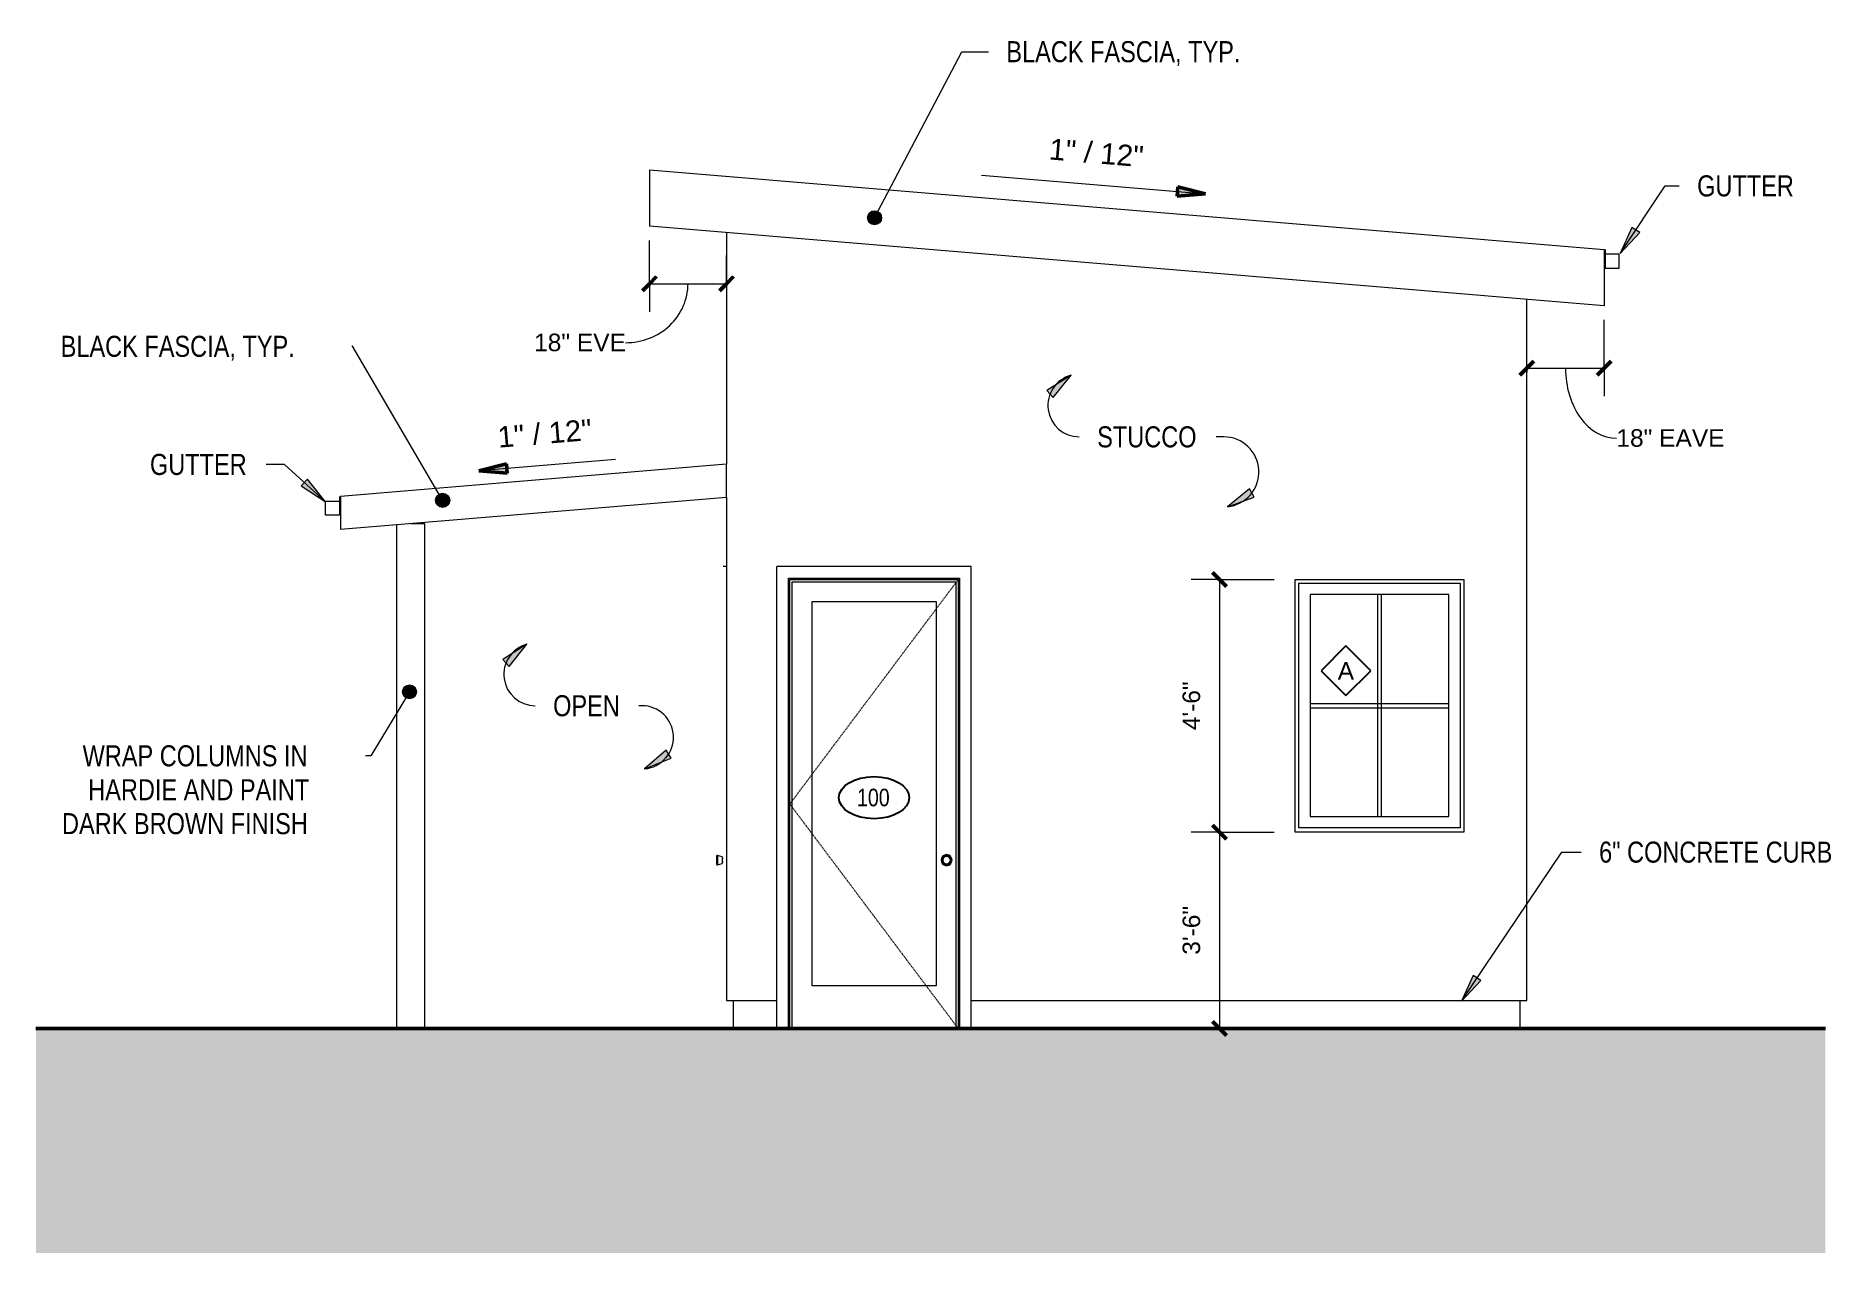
# Model space of a CAD drawing. Header units: inches. Extents: x 570 to 954, y -48 to 212.
import ezdxf

# ---------------------------------------------------------------- set-up
doc = ezdxf.new("R2010")
doc.units = ezdxf.units.IN
doc.header["$MEASUREMENT"] = 0
doc.linetypes.add('Dash 1_16_', pattern=[0.125, 0.0625, -0.0625])
for name, color, linetype, lineweight in [('A-ANNO-DIMS', 211, 'Continuous', 13), ('A-ANNO-DIMS-48', 211, 'Continuous', 13), ('A-COLS', 52, 'Continuous', 13), ('A-DETL', 90, 'Continuous', 13), ('A-DETL-GENF', 92, 'Continuous', 18), ('A-DOOR', 31, 'Continuous', 18), ('A-DOOR-FRAM', 31, 'Continuous', 13), ('A-DOOR-IDEN', 31, 'Continuous', 25), ('A-FLOR', 192, 'Continuous', 18), ('A-GENM', 13, 'Continuous', 13), ('A-GLAZ', 151, 'Continuous', 18), ('A-GLAZ-IDEN', 152, 'Continuous', 25), ('A-ROOF', 132, 'Continuous', 18), ('A-WALL', 113, 'Continuous', 18), ('G-ANNO-DIMS', 111, 'Continuous', 13), ('G-ANNO-TEXT', 231, 'Continuous', 13)]:
    doc.layers.add(name, color=color, linetype=linetype, lineweight=lineweight)
doc.styles.add('Arial', font='arial.ttf', dxfattribs={"width": 0.8, "height": 3.75})
doc.styles.add('Arial_1', font='arial.ttf', dxfattribs={"height": 3.75})
doc.styles.add('Arial_2', font='arial.ttf', dxfattribs={"width": 0.8, "height": 4.5})
doc.styles.add('Arial_3', font='arial.ttf', dxfattribs={"height": 4.5})
doc.dimstyles.new('Linear_w__Centerline', dxfattribs={"dimscale": 12, "dimtxt": 3.825973, "dimasz": 0.25, "dimexe": 0.5, "dimexo": 0.25, "dimgap": 0.25, "dimtad": 1, "dimdec": 4, "dimrnd": 0.0625, "dimzin": 3, "dimdsep": 46, "dimlunit": 4, "dimtxsty": 'Arial_1', "dimblk1": 'OBLIQUE', "dimblk2": 'OBLIQUE', "dimsah": 1, "dimcen": 0.09, "dimazin": 0, "dimtfac": 1, "dimtdec": 4, "dimtix": 1, "dimtmove": 0, "dimatfit": 3, "dimfxl": 1, "dimtvp": 1, "dimfrac": 2, "dimtolj": 1, "dimtzin": 0, "dimarcsym": 2})
doc.dimstyles.new('Linear_w__Centerline_1', dxfattribs={"dimscale": 12, "dimtxt": 3.825973, "dimasz": 0.25, "dimexe": 0.5, "dimexo": 0.25, "dimgap": 0.25, "dimtad": 1, "dimdec": 4, "dimrnd": 0.0625, "dimzin": 3, "dimdsep": 46, "dimlunit": 4, "dimtxsty": 'Arial_1', "dimblk1": 'OBLIQUE', "dimblk2": 'OBLIQUE', "dimsah": 1, "dimcen": 0.09, "dimazin": 0, "dimtfac": 1, "dimtdec": 4, "dimtix": 1, "dimtmove": 1, "dimatfit": 3, "dimfxl": 1, "dimtvp": 1, "dimfrac": 2, "dimtolj": 1, "dimtzin": 0, "dimarcsym": 2})

# ---------------------------------------------------------------- blocks, each defined once
blk = doc.blocks.new('Full view door - 36_ x 96_-797312-SOUTH')
at = {"layer": 'A-DOOR', "lineweight": 13}
for p, q in [((717.75, 98.75), (717, 98.75)), ((715.66, 36.98), (715.59, 36.81)), ((715.59, 36.81), (715.59, 36)), ((715.59, 36), (715.59, 35.19)), ((715.59, 35.19), (715.66, 35.02)), ((715.8, 36.98), (715.66, 36.98)), ((715.66, 36.98), (715.66, 36)), ((715.66, 36), (715.66, 35.02)), ((715.66, 35.02), (715.8, 35.02)), ((716.77, 36.73), (715.8, 36.98)), ((715.8, 36.98), (715.8, 36)), ((715.8, 36), (715.8, 35.02)), ((715.8, 35.02), (716.77, 35.27)), ((716.77, 36.73), (716.77, 36)), ((717, 36.39), (716.77, 36.39)), ((716.77, 36), (716.77, 35.27)), ((716.77, 35.61), (717, 35.61))]:
    blk.add_line(p, q, dxfattribs=at)
blk = doc.blocks.new('Full view door - 36_ x 96_-728582-SOUTH')
at = {"layer": 'A-DOOR', "lineweight": 13}
for p, q in [((770, 98.75), (728.5, 98.75)), ((728.5, 0), (728.5, 98.75)), ((731, 0), (731, 96.25)), ((731, 96.25), (767.5, 96.25)), ((767.5, 96.25), (767.5, 0)), ((770, 0), (770, 98.75)), ((736, 9.13), (736, 91.31)), ((736, 91.31), (762.5, 91.31)), ((762.5, 91.31), (762.5, 9.13)), ((762.5, 9.13), (736, 9.13))]:
    blk.add_line(p, q, dxfattribs=at)
at = {"layer": 'A-DOOR', "linetype": 'Dash 1_16_', "lineweight": 13}
for p, q in [((767.25, 96), (731.25, 48)), ((731.25, 48), (767.25, 0))]:
    blk.add_line(p, q, dxfattribs=at)
at = {"layer": 'A-DOOR', "lineweight": 13}
for radius, start, end in [(1.18, 360, 180), (1.18, 180, 360), (0.984, 0, 180), (0.984, 180, 360), (0.806, 0, 180), (0.806, 180, 0)]:
    blk.add_arc((764.75, 36), radius, start, end, dxfattribs=at)
at = {"layer": 'A-DOOR-FRAM'}
for p, q in [((731.25, 0), (731.25, 96)), ((731.25, 96), (767.25, 96)), ((767.25, 96), (767.25, 0)), ((731.75, 0), (731.75, 95.5)), ((731.75, 95.5), (766.75, 95.5)), ((766.75, 95.5), (766.75, 0))]:
    blk.add_line(p, q, dxfattribs=at)
blk = doc.blocks.new('Window-Casement-JELD-WEN-Stationary-In_Sash-Premium-Vinyl - 36_ x 54_-793214-SOUTH')
at = {"layer": 'A-GENM'}
for p, q in [((856.82, 92.81), (856.82, 45.37)), ((857.69, 45.37), (857.69, 92.81)), ((872.07, 69.44), (842.44, 69.44)), ((842.44, 68.56), (872.07, 68.56))]:
    blk.add_line(p, q, dxfattribs=at)
at = {"layer": 'A-GLAZ', "lineweight": 13}
for p, q in [((839.25, 96), (875.25, 96)), ((839.25, 42), (839.25, 96)), ((875.25, 96), (875.25, 42)), ((840.01, 42.94), (840.01, 95.25)), ((840.01, 95.25), (874.5, 95.25)), ((842.44, 92.81), (842.44, 45.37)), ((872.07, 92.81), (842.44, 92.81)), ((872.07, 45.37), (872.07, 92.81)), ((874.5, 95.25), (874.5, 42.94)), ((874.5, 42.94), (840.01, 42.94)), ((842.44, 45.37), (872.07, 45.37)), ((875.25, 42), (839.25, 42))]:
    blk.add_line(p, q, dxfattribs=at)
blk = doc.blocks.new('Door Tag 5-64 inch - Door Tag 5-64 inch-593364-SOUTH')
at = {"layer": 'A-DOOR-IDEN'}
blk.add_ellipse((749.25, 49.37), major_axis=(7.5, 0), ratio=0.6, dxfattribs=at)
blk = doc.blocks.new('Window Tag 5-64 inch - Window Tag 5-64 inch-591583-SOUTH')
at = {"layer": 'A-GLAZ-IDEN'}
for p, q in [((850.08, 81.81), (844.77, 76.51)), ((855.38, 76.51), (850.08, 81.81)), ((844.77, 76.51), (850.08, 71.21)), ((850.08, 71.21), (855.38, 76.51))]:
    blk.add_line(p, q, dxfattribs=at)
blk = doc.blocks.new('DIMBLOCK1-SOUTH')
at = {"layer": 'A-ANNO-DIMS-48'}
for p, q in [((823.05, 96), (817.05, 96)), ((823.05, 96), (823.05, 42)), ((823.05, 96), (834.75, 96)), ((823.05, 42), (817.05, 42)), ((823.05, 42), (834.75, 42))]:
    blk.add_line(p, q, dxfattribs=at)
at = {"layer": 'A-ANNO-DIMS-48', "lineweight": 50}
for p, q in [((823.05, 96), (821.55, 97.5)), ((823.05, 96), (824.55, 94.5)), ((823.05, 42), (821.55, 43.5)), ((823.05, 42), (824.55, 40.5))]:
    blk.add_line(p, q, dxfattribs=at)
at = {"layer": 'A-ANNO-DIMS-48', "color": 0, "insert": (815.18, 63.79), "char_height": 3.75, "width": 12.5021, "attachment_point": 1, "rotation": 90, "line_spacing_factor": 0.941778, "style": 'Arial_1'}
blk.add_mtext('4\'-6"', dxfattribs=at)
blk = doc.blocks.new('_Oblique')
at = {"color": 0, "linetype": 'ByBlock', "lineweight": -2}
blk.add_line((-0.5, -0.5), (0.5, 0.5), dxfattribs=at)
blk = doc.blocks.new('DIMBLOCK2-SOUTH')
at = {"layer": 'A-ANNO-DIMS-48', "lineweight": 50}
for p, q in [((823.05, 42), (821.55, 43.5)), ((823.05, 42), (824.55, 40.5)), ((823.05, 0), (821.55, 1.5)), ((823.05, 0), (824.55, -1.5))]:
    blk.add_line(p, q, dxfattribs=at)
at = {"layer": 'A-ANNO-DIMS-48'}
for p, q in [((823.05, 42), (817.05, 42)), ((823.05, 42), (823.05, 0)), ((823.05, 42), (834.75, 42)), ((823.05, 0), (822.17, 0)), ((823.05, 0), (829.05, 0))]:
    blk.add_line(p, q, dxfattribs=at)
at = {"layer": 'A-ANNO-DIMS-48', "color": 0, "insert": (815.18, 15.79), "char_height": 3.75, "width": 12.5021, "attachment_point": 1, "rotation": 90, "line_spacing_factor": 0.941778, "style": 'Arial_1'}
blk.add_mtext('3\'-6"', dxfattribs=at)
blk = doc.blocks.new('DIMBLOCK3-SOUTH')
at = {"layer": 'A-ANNO-DIMS-48'}
for p, q in [((905.25, 141.16), (905.25, 151.5)), ((888.75, 141.16), (888.75, 147.16)), ((888.75, 141.16), (905.25, 141.16)), ((888.75, 141.16), (888.75, 140.29)), ((905.25, 141.16), (905.25, 135.16))]:
    blk.add_line(p, q, dxfattribs=at)
at = {"layer": 'A-ANNO-DIMS-48', "lineweight": 50}
for p, q in [((888.75, 141.16), (890.25, 142.66)), ((905.25, 141.16), (906.75, 142.66)), ((888.75, 141.16), (887.25, 139.66)), ((905.25, 141.16), (903.75, 139.66))]:
    blk.add_line(p, q, dxfattribs=at)
at = {"layer": 'A-ANNO-DIMS-48'}
blk.add_ellipse((907.88, 141.16), major_axis=(0, 14.97), ratio=0.726641, start_param=1.570796, end_param=3.141593, dxfattribs=at)
at = {"layer": 'A-ANNO-DIMS-48', "color": 0, "insert": (907.88, 128.13), "char_height": 3.75, "width": 27.6176, "attachment_point": 1, "line_spacing_factor": 0.941778, "style": 'Arial_1'}
blk.add_mtext('18" EAVE', dxfattribs=at)
blk = doc.blocks.new('DIMBLOCK4-SOUTH')
at = {"layer": 'A-ANNO-DIMS-48'}
for p, q in [((701.25, 159.24), (701.25, 168.5)), ((717.75, 159.24), (717.75, 165.24)), ((701.25, 159.24), (717.75, 159.24)), ((701.25, 159.24), (701.25, 153.24)), ((717.75, 159.24), (717.75, 158.37))]:
    blk.add_line(p, q, dxfattribs=at)
at = {"layer": 'A-ANNO-DIMS-48', "lineweight": 50}
for p, q in [((701.25, 159.24), (699.75, 157.74)), ((701.25, 159.24), (702.75, 160.74)), ((717.75, 159.24), (716.25, 157.74)), ((717.75, 159.24), (719.25, 160.74))]:
    blk.add_line(p, q, dxfattribs=at)
at = {"layer": 'A-ANNO-DIMS-48'}
blk.add_ellipse((696.15, 159.24), major_axis=(-13.35, 0), ratio=0.945375, start_param=1.570796, end_param=3.141593, dxfattribs=at)
at = {"layer": 'A-ANNO-DIMS-48', "color": 0, "insert": (676.61, 148.55), "char_height": 3.75, "width": 23.4503, "attachment_point": 1, "line_spacing_factor": 0.941778, "style": 'Arial_1'}
blk.add_mtext('18" EVE', dxfattribs=at)

msp = doc.modelspace()

# ---------------------------------------------------------------- hatches: boundary and pattern name
at = {"layer": 'A-DETL-GENF', "lineweight": 13}
h = msp.add_hatch(dxfattribs=at)
h.set_pattern_fill('FP_1', color=9, style=0, pattern_type=2)
h.set_pattern_definition([(45, (1220.778, 0), (0, 8.48528), [5.424, -6.576]), (45, (1221.737, -0.959), (0, 8.48528), [5.424, -6.576]), (45, (1222.695, -1.918), (0, 8.48528), [5.424, -6.576]), (45, (1223.654, -2.877), (0, 8.48528), [5.424, -6.576]), (45, (1224.613, -3.835), (0, 8.48528), [5.424, -6.576]), (135, (1220.371, 0.407), (-8.48528, 9e-16), [5.424, -6.576]), (135, (1221.329, 1.366), (-8.48528, 9e-16), [5.424, -6.576]), (135, (1222.288, 2.325), (-8.48528, 9e-16), [5.424, -6.576]), (135, (1223.247, 3.284), (-8.48528, 9e-16), [5.424, -6.576]), (135, (1224.206, 4.243), (-8.48528, 9e-16), [5.424, -6.576])])
h.paths.add_polyline_path([(952.55163, -48), (952.55163, 0), (570.15339, 0), (570.15339, -48), (856.95207, -48)])
at = {"layer": 'G-ANNO-DIMS', "lineweight": 50}
for points in [[(820.07371, 178.44656), (814.17781, 179.94542), (814.01105, 177.94424)], [(664.80176, 119.24697), (670.86442, 118.74465), (670.69765, 120.74583)]]:
    msp.add_hatch(color=256, dxfattribs=at).paths.add_polyline_path(points)
at = {"layer": 'G-ANNO-TEXT'}
h = msp.add_hatch(color=7, dxfattribs=at)
edge = h.paths.add_edge_path()
edge.add_arc((749.36632, 173.33324), 1.5, 0, 360)
for points in [[(908.72011, 165.71475), (912.86986, 170.16309), (911.19554, 171.27176)], [(791.34505, 139.64899), (786.20136, 136.40081), (787.5391, 134.90316)], [(631.93978, 112.69389), (628.1788, 117.47543), (626.82699, 115.99047)], [(824.76959, 111.54681), (830.48554, 113.62913), (829.49619, 115.37661)], [(675.08719, 82.17291), (669.94351, 78.92473), (671.28124, 77.42708)], [(700.22302, 55.53344), (705.87248, 57.78993), (704.83005, 59.50628)], [(874.76517, 5.83115), (878.95057, 10.24596), (877.28522, 11.36807)]]:
    msp.add_hatch(color=7, dxfattribs=at).paths.add_polyline_path(points)
h = msp.add_hatch(color=7, dxfattribs=at)
edge = h.paths.add_edge_path()
edge.add_arc((657.07074, 112.92408), 1.5, 0, 360)
h = msp.add_hatch(color=7, dxfattribs=at)
edge = h.paths.add_edge_path()
edge.add_arc((649.99116, 71.98037), 1.5, 0, 360)

# ---------------------------------------------------------------- linework, layer by layer
at = {"layer": 'A-COLS'}
for p, q in [((647.25409, 0), (647.25409, 107.75)), ((650.25409, 108), (653.25409, 108)), ((653.25409, 0), (653.25409, 108))]:
    msp.add_line(p, q, dxfattribs=at)
at = {"layer": 'A-DETL', "lineweight": 18}
for p, q in [((905.50409, 166.54159), (905.50409, 162.54159)), ((908.50409, 165.54159), (905.50409, 165.54159)), ((908.50409, 162.54159), (908.50409, 165.54159)), ((905.50409, 162.54159), (908.50409, 162.54159)), ((632.00409, 109.77426), (632.00409, 112.77426)), ((632.00409, 112.77426), (635.00409, 112.77426)), ((635.00409, 113.77426), (635.00409, 109.77426)), ((635.00409, 109.77426), (632.00409, 109.77426))]:
    msp.add_line(p, q, dxfattribs=at)
at = {"layer": 'A-DETL', "lineweight": 50}
msp.add_line((952.55163, 0), (570.15339, 0), dxfattribs=at)
at = {"layer": 'A-FLOR'}
for p, q in [((719.25409, 0), (719.25409, 6)), ((887.25409, 6), (887.25409, 0))]:
    msp.add_line(p, q, dxfattribs=at)
at = {"layer": 'A-ROOF'}
for p, q in [((701.25409, 183.54159), (905.25409, 166.54159)), ((701.25409, 183.54159), (701.25409, 171.5)), ((905.25409, 154.5), (701.25409, 171.5)), ((905.25409, 166.54159), (905.25409, 154.5)), ((717.75409, 120.64926), (635.25409, 113.77426)), ((717.75409, 113.625), (717.75409, 120.64926)), ((635.25409, 113.77426), (635.25409, 106.75)), ((635.25409, 106.75), (717.75409, 113.625))]:
    msp.add_line(p, q, dxfattribs=at)
at = {"layer": 'A-WALL'}
for p, q in [((717.75409, 170.125), (717.75409, 120.64926)), ((888.75409, 6), (888.75409, 155.875)), ((717.75409, 113.625), (717.75409, 6)), ((839.25409, 42), (839.25409, 96)), ((839.25409, 96), (875.25409, 96)), ((875.25409, 96), (875.25409, 42)), ((875.25409, 42), (839.25409, 42)), ((717.75409, 6), (728.50409, 6)), ((770.00409, 6), (888.75409, 6))]:
    msp.add_line(p, q, dxfattribs=at)
at = {"layer": 'G-ANNO-DIMS', "lineweight": 50}
for p, q in [((814.17781, 179.94542), (814.01105, 177.94424)), ((814.01105, 177.94424), (820.07371, 178.44656)), ((820.07371, 178.44656), (814.17781, 179.94542)), ((670.69765, 120.74583), (664.80176, 119.24697)), ((664.80176, 119.24697), (670.86442, 118.74465)), ((670.86442, 118.74465), (670.69765, 120.74583))]:
    msp.add_line(p, q, dxfattribs=at)
at = {"layer": 'G-ANNO-TEXT', "color": 7}
for p, q in [((749.36632, 173.33324), (767.99923, 208.83384)), ((767.99923, 208.83384), (773.68717, 208.83384)), ((908.72011, 165.71475), (918.27651, 180.14685)), ((918.27651, 180.14685), (921.29945, 180.14685)), ((911.19554, 171.27176), (908.72011, 165.71475)), ((908.72011, 165.71475), (912.86986, 170.16309)), ((912.86986, 170.16309), (911.19554, 171.27176)), ((629.78227, 145.84821), (629.68778, 145.84821)), ((637.79084, 145.84821), (629.78227, 145.84821)), ((657.07074, 112.92408), (637.79084, 145.84821)), ((791.34505, 139.64899), (786.20136, 136.40081)), ((787.5391, 134.90316), (791.34505, 139.64899)), ((786.20136, 136.40081), (787.5391, 134.90316)), ((823.99687, 126.49482), (822.37354, 126.49482)), ((619.46859, 120.60049), (619.36371, 120.60049)), ((623.25442, 120.60049), (619.46859, 120.60049)), ((631.93978, 112.69389), (623.25442, 120.60049)), ((628.1788, 117.47543), (626.82699, 115.99047)), ((626.82699, 115.99047), (631.93978, 112.69389)), ((631.93978, 112.69389), (628.1788, 117.47543)), ((829.49619, 115.37661), (824.76959, 111.54681)), ((830.48554, 113.62913), (829.49619, 115.37661)), ((824.76959, 111.54681), (830.48554, 113.62913)), ((675.08719, 82.17291), (669.94351, 78.92473)), ((671.28124, 77.42708), (675.08719, 82.17291)), ((669.94351, 78.92473), (671.28124, 77.42708)), ((649.99116, 71.98037), (641.73755, 58.31035)), ((699.64533, 69.01874), (699.01568, 69.01874)), ((641.73755, 58.31035), (632.83914, 58.31035)), ((704.83005, 59.50628), (700.22302, 55.53344)), ((700.22302, 55.53344), (705.87248, 57.78993)), ((705.87248, 57.78993), (704.83005, 59.50628)), ((874.76517, 5.83115), (896.25484, 37.72455)), ((896.25484, 37.72455), (900.34811, 37.72455)), ((877.28522, 11.36807), (874.76517, 5.83115)), ((874.76517, 5.83115), (878.95057, 10.24596)), ((878.95057, 10.24596), (877.28522, 11.36807))]:
    msp.add_line(p, q, dxfattribs=at)
for centre in [(749.36632, 173.33324), (657.07074, 112.92408), (649.99116, 71.98037)]:
    msp.add_circle(centre, 1.5, dxfattribs=at)
for centre, radius, start, end in [((793.09354, 133.18811), 6.69329, 105.1430764, 270), ((823.99687, 119.00084), 7.49398, 275.9184154, 90), ((676.83568, 75.71203), 6.69329, 105.1430764, 270), ((699.64533, 62.26371), 6.75502, 274.9059522, 90)]:
    msp.add_arc(centre, radius, start, end, dxfattribs=at)

# ---------------------------------------------------------------- block references
at = {"layer": 'A-DOOR'}
for name in ['Full view door - 36_ x 96_-797312-SOUTH', 'Full view door - 36_ x 96_-728582-SOUTH']:
    msp.add_blockref(name, (0, 0), dxfattribs=at)
at = {"layer": 'A-DOOR-IDEN'}
msp.add_blockref('Door Tag 5-64 inch - Door Tag 5-64 inch-593364-SOUTH', (0, 0), dxfattribs=at)
at = {"layer": 'A-GLAZ'}
msp.add_blockref('Window-Casement-JELD-WEN-Stationary-In_Sash-Premium-Vinyl - 36_ x 54_-793214-SOUTH', (0, 0), dxfattribs=at)
at = {"layer": 'A-GLAZ-IDEN'}
msp.add_blockref('Window Tag 5-64 inch - Window Tag 5-64 inch-591583-SOUTH', (0, 0), dxfattribs=at)

# ---------------------------------------------------------------- texts
at = {"layer": 'A-DOOR-IDEN', "lineweight": 13, "insert": (745.60584, 51.27065), "char_height": 3.75, "width": 8.7264, "attachment_point": 1, "style": 'Arial'}
msp.add_mtext('100', dxfattribs=at)
at = {"layer": 'A-GLAZ-IDEN', "lineweight": 13, "insert": (848.33528, 78.32925), "char_height": 3.75, "width": 4.3935, "attachment_point": 1, "style": 'Arial_1'}
msp.add_mtext('A', dxfattribs=at)
at = {"layer": 'G-ANNO-DIMS', "insert": (668.62524, 128.65091), "char_height": 4.5, "width": 24.1308465, "attachment_point": 1, "rotation": 4.7636417, "line_spacing_factor": 0.941778, "style": 'Arial_3', "bg_fill": 3, "box_fill_scale": 1.25, "bg_fill_color": 256, "bg_fill_true_color": 13158600, "bg_fill_transparency": 0}
msp.add_mtext('1" / 12"', dxfattribs=at)
at = {"layer": 'G-ANNO-TEXT', "color": 7, "insert": (777.52717, 211.08384), "char_height": 4.5, "width": 61.0848, "attachment_point": 1, "style": 'Arial_2', "bg_fill": 3, "box_fill_scale": 1.25, "bg_fill_color": 256, "bg_fill_true_color": 13158600, "bg_fill_transparency": 0}
msp.add_mtext('BLACK FASCIA, TYP.', dxfattribs=at)
at = {"layer": 'G-ANNO-TEXT', "color": 7, "char_height": 4.5, "attachment_point": 1, "style": 'Arial_2'}
for s, insert, width in [('GUTTER', (925.13945, 182.39685), 25.452), ('STUCCO', (796.93354, 128.74482), 26.1792), ('GUTTER', (594.52371, 122.85049), 25.452), ('OPEN', (680.67568, 71.26874), 17.574), ('6" CONCRETE CURB', (904.18811, 39.97455), 61.3272)]:
    msp.add_mtext(s, dxfattribs=dict(at, insert=insert, width=width))

# ---------------------------------------------------------------- dimensions: what is measured, and where the dimension line sits
at = {"layer": 'A-ANNO-DIMS'}
for base, p1, p2, text, override, picture, middle in [((717.75409, 159.24451), (701.25409, 171.5), (717.75409, 161.36583), '18" EVE', {"dimpost": '<>', "dimfxl": 19.363661}, 'DIMBLOCK4-SOUTH', (688.33778, 146.04949)), ((905.25409, 141.16492), (888.75409, 143.28625), (905.25409, 154.5), '18" EAVE', {"dimpost": '<>', "dimfxl": 19.949895}, 'DIMBLOCK3-SOUTH', (921.68709, 125.62523))]:
    dim = msp.add_linear_dim(base=base, p1=p1, p2=p2, text=text, dimstyle='Linear_w__Centerline_1', override=override, dxfattribs=at)
    dim.commit()
    dim.dimension.update_dxf_attribs({"geometry": picture, "text_midpoint": middle, "dimtype": 160})
for base, p1, p2, override, picture, middle in [((823.04712, 42), (837.75409, 96), (837.75409, 42), {"dimpost": '<>', "dimfxl": 54}, 'DIMBLOCK1-SOUTH', (818.13247, 69)), ((823.04712, 0), (837.75409, 42), (825.16844, 0), {"dimpost": '<>', "dimfxl": 43.845166}, 'DIMBLOCK2-SOUTH', (818.13119, 21))]:
    dim = msp.add_linear_dim(base=base, p1=p1, p2=p2, angle=90, dimstyle='Linear_w__Centerline', override=override, dxfattribs=at)
    dim.commit()
    dim.dimension.update_dxf_attribs({"geometry": picture, "text_midpoint": middle})

# ---------------------------------------------------------------- next in the draw order: linework, layer by layer
at = {"layer": 'G-ANNO-DIMS'}
msp.add_line((693.99207, 121.67949), (664.80176, 119.24697), dxfattribs=at)

# ---------------------------------------------------------------- next in the draw order: texts
at = {"layer": 'G-ANNO-DIMS', "insert": (786.88871, 190.29729), "char_height": 4.5, "width": 24.1308465, "attachment_point": 1, "rotation": 355.2363583, "line_spacing_factor": 0.941778, "style": 'Arial_3', "bg_fill": 3, "box_fill_scale": 1.25, "bg_fill_color": 256, "bg_fill_true_color": 13158600, "bg_fill_transparency": 0}
msp.add_mtext('1" / 12"', dxfattribs=at)
at = {"layer": 'G-ANNO-TEXT', "color": 7, "char_height": 4.5, "attachment_point": 1, "style": 'Arial_2', "bg_fill": 3, "box_fill_scale": 1.25, "bg_fill_color": 256, "bg_fill_true_color": 13158600, "bg_fill_transparency": 0}
for s, insert, width in [('BLACK FASCIA, TYP.', (575.44778, 148.09821), 61.0848), ('WRAP COLUMNS IN ', (580.13539, 60.56035), 59.2668)]:
    msp.add_mtext(s, dxfattribs=dict(at, insert=insert, width=width))

# ---------------------------------------------------------------- next in the draw order: linework, layer by layer
at = {"layer": 'G-ANNO-DIMS'}
msp.add_line((772.23951, 182.43274), (820.07371, 178.44656), dxfattribs=at)

# ---------------------------------------------------------------- next in the draw order: texts
at = {"layer": 'G-ANNO-TEXT', "color": 7, "insert": (581.33539, 53.31035), "char_height": 4.5, "width": 57.8124, "attachment_point": 1, "style": 'Arial_2', "bg_fill": 3, "box_fill_scale": 1.25, "bg_fill_color": 256, "bg_fill_true_color": 13158600, "bg_fill_transparency": 0}
msp.add_mtext('HARDIE AND PAINT ', dxfattribs=at)

# ---------------------------------------------------------------- next in the draw order: texts
at = {"layer": 'G-ANNO-TEXT', "color": 7, "insert": (575.73539, 46.06035), "char_height": 4.5, "width": 64.5996, "attachment_point": 1, "style": 'Arial_2', "bg_fill": 3, "box_fill_scale": 1.25, "bg_fill_color": 256, "bg_fill_true_color": 13158600, "bg_fill_transparency": 0}
msp.add_mtext('DARK BROWN FINISH', dxfattribs=at)

doc.saveas('drawing.dxf')
